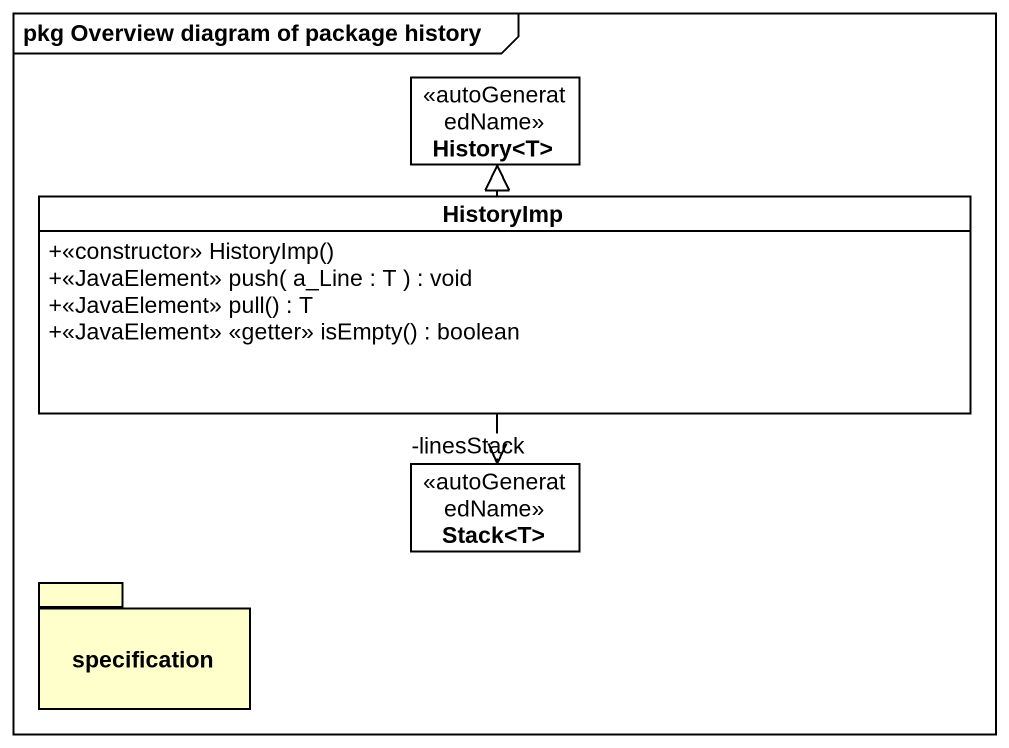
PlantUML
@startuml
mainframe pkg Overview diagram of package history
hide circle
hide empty members
skinparam classAttributeIconSize 0
interface "History<T>" as History_T <<autoGeneratedName>>
class HistoryImp {
  +<<constructor>> HistoryImp()
  +<<JavaElement>> push( a_Line : T ) : void
  +<<JavaElement>> pull() : T
  +<<JavaElement>> <<getter>> isEmpty() : boolean
}
class "Stack<T>" as Stack_T <<autoGeneratedName>>
package specification #FFFFCC {
}
HistoryImp .up.|> History_T
Stack_T "-linesStack" <-up- HistoryImp
@enduml
